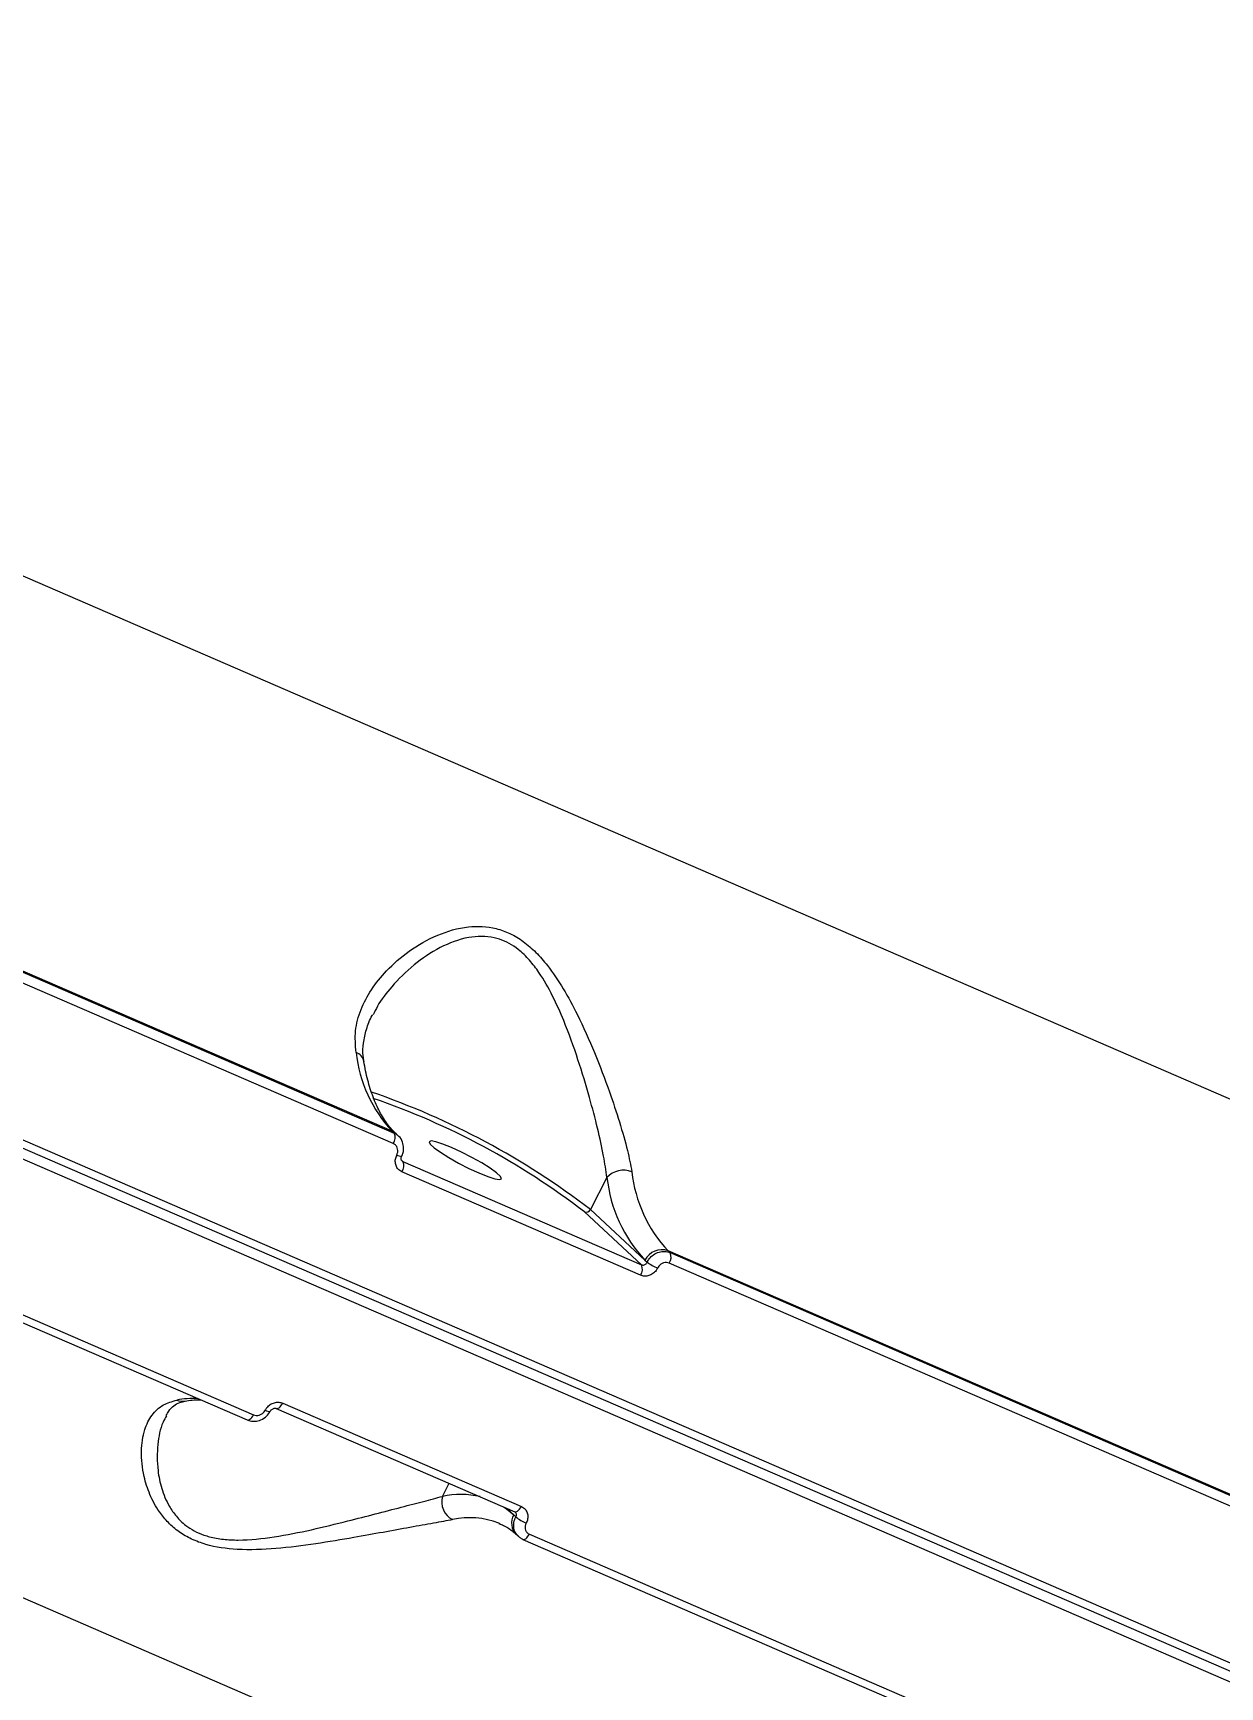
# Model space of a CAD drawing. Header units: millimetres. Extents: x -8092 to 6423, y -6886 to 5604.
# Drawn here: x 676.7 to 808.1, y -2738.1 to -2555 of the extents above; entities that cross this region are included whole.
import ezdxf

# ---------------------------------------------------------------- set-up
doc = ezdxf.new("R2010")
doc.units = ezdxf.units.MM
for name, color, linetype in [('DIKOM_ОБЪЕКТ', 7, 'Continuous'), ('DIKOM_РАЗМЕР_ЗОНА', 7, 'Continuous'), ('DIKOM_РАЗМЕР_ОБЪЕКТА', 7, 'Continuous')]:
    doc.layers.add(name, color=color, linetype=linetype)
doc.styles.add('style1', font='arial.ttf', dxfattribs={"width": 0.8})
doc.dimstyles.new('1-50', dxfattribs={"dimtxt": 300, "dimasz": 200, "dimexe": 100, "dimexo": 0, "dimgap": 100, "dimtad": 1, "dimtxsty": 'style1', "dimcen": 200, "dimclrd": 7, "dimclre": 7, "dimclrt": 7, "dimadec": 1, "dimazin": 2, "dimtfac": 1, "dimtmove": 0, "dimatfit": 2, "dimfxl": 0, "dimlwd": 25, "dimlwe": 18, "dimarcsym": 0})

# ---------------------------------------------------------------- blocks, each defined once
blk = doc.blocks.new('*D9')
at = {"layer": 'Defpoints', "color": 0, "transparency": 16777216}
for p in [(-8092.06, -86.27), (4664.84, -1471.84), (4664.84, -6785.92)]:
    blk.add_point(p, dxfattribs=at)
at = {"layer": 'DIKOM_РАЗМЕР_ЗОНА', "color": 7, "lineweight": 18, "transparency": 16777216}
for p, q in [((-8092.06, -86.27), (-8092.06, -6885.92)), ((4664.84, -1471.84), (4664.84, -6885.92))]:
    blk.add_line(p, q, dxfattribs=at)
at = {"layer": 'DIKOM_РАЗМЕР_ЗОНА', "color": 7, "lineweight": 25, "transparency": 16777216}
blk.add_line((-7892.06, -6785.92), (4464.84, -6785.92), dxfattribs=at)
at = {"layer": 'DIKOM_РАЗМЕР_ЗОНА', "color": 7, "transparency": 16777216}
for points in [[(-7892.06, -6752.58), (-7892.06, -6819.25), (-8092.06, -6785.92)], [(4464.84, -6752.58), (4464.84, -6819.25), (4664.84, -6785.92)]]:
    blk.add_solid(points, dxfattribs=at)
at = {"layer": 'DIKOM_РАЗМЕР_ЗОНА', "color": 7, "transparency": 16777216, "insert": (-2159.84, -6532.75), "char_height": 300, "attachment_point": 5, "style": 'style1'}
blk.add_mtext('12760', dxfattribs=at)
blk = doc.blocks.new('*D10')
at = {"layer": 'Defpoints', "color": 0, "transparency": 16777216}
for p in [(-65.22, 5603.5), (2870.75, -5504.88), (6323.39, -5504.88)]:
    blk.add_point(p, dxfattribs=at)
at = {"layer": 'DIKOM_РАЗМЕР_ЗОНА', "color": 7, "lineweight": 18, "transparency": 16777216}
for p, q in [((-65.22, 5603.5), (6423.39, 5603.5)), ((2870.75, -5504.88), (6423.39, -5504.88))]:
    blk.add_line(p, q, dxfattribs=at)
at = {"layer": 'DIKOM_РАЗМЕР_ЗОНА', "color": 7, "lineweight": 25, "transparency": 16777216}
blk.add_line((6323.39, 5403.5), (6323.39, -5304.88), dxfattribs=at)
at = {"layer": 'DIKOM_РАЗМЕР_ЗОНА', "color": 7, "transparency": 16777216}
for points in [[(6290.06, 5403.5), (6356.72, 5403.5), (6323.39, 5603.5)], [(6290.06, -5304.88), (6356.72, -5304.88), (6323.39, -5504.88)]]:
    blk.add_solid(points, dxfattribs=at)
at = {"layer": 'DIKOM_РАЗМЕР_ЗОНА', "color": 7, "transparency": 16777216, "insert": (6070.22, 308.83), "char_height": 300, "attachment_point": 5, "rotation": 90, "style": 'style1'}
blk.add_mtext('11100', dxfattribs=at)
blk = doc.blocks.new('*D11')
at = {"layer": 'Defpoints', "color": 0, "transparency": 16777216}
for p in [(-6092.06, -310.77), (2568.27, -2361.54), (2568.27, -4925.78)]:
    blk.add_point(p, dxfattribs=at)
at = {"layer": 'DIKOM_РАЗМЕР_ОБЪЕКТА', "color": 7, "lineweight": 18, "transparency": 16777216}
for p, q in [((-6092.06, -310.77), (-6092.06, -5025.78)), ((2568.27, -2361.54), (2568.27, -5025.78))]:
    blk.add_line(p, q, dxfattribs=at)
at = {"layer": 'DIKOM_РАЗМЕР_ОБЪЕКТА', "color": 7, "lineweight": 25, "transparency": 16777216}
blk.add_line((-5892.06, -4925.78), (2368.27, -4925.78), dxfattribs=at)
at = {"layer": 'DIKOM_РАЗМЕР_ОБЪЕКТА', "color": 7, "transparency": 16777216}
for points in [[(-5892.06, -4892.44), (-5892.06, -4959.11), (-6092.06, -4925.78)], [(2368.27, -4892.44), (2368.27, -4959.11), (2568.27, -4925.78)]]:
    blk.add_solid(points, dxfattribs=at)
at = {"layer": 'DIKOM_РАЗМЕР_ОБЪЕКТА', "color": 7, "transparency": 16777216, "insert": (-2605.9, -4672.61), "char_height": 300, "attachment_point": 5, "style": 'style1'}
blk.add_mtext('8660', dxfattribs=at)
blk = doc.blocks.new('*D12')
at = {"layer": 'Defpoints', "color": 0, "transparency": 16777216}
for p in [(529.59, 4103.5), (2292.6, -3779.74), (5226.02, -3779.74)]:
    blk.add_point(p, dxfattribs=at)
at = {"layer": 'DIKOM_РАЗМЕР_ОБЪЕКТА', "color": 7, "lineweight": 18, "transparency": 16777216}
for p, q in [((529.59, 4103.5), (5326.02, 4103.5)), ((2292.6, -3779.74), (5326.02, -3779.74))]:
    blk.add_line(p, q, dxfattribs=at)
at = {"layer": 'DIKOM_РАЗМЕР_ОБЪЕКТА', "color": 7, "lineweight": 25, "transparency": 16777216}
blk.add_line((5226.02, 3903.5), (5226.02, -3579.74), dxfattribs=at)
at = {"layer": 'DIKOM_РАЗМЕР_ОБЪЕКТА', "color": 7, "transparency": 16777216}
for points in [[(5192.69, 3903.5), (5259.35, 3903.5), (5226.02, 4103.5)], [(5192.69, -3579.74), (5259.35, -3579.74), (5226.02, -3779.74)]]:
    blk.add_solid(points, dxfattribs=at)
at = {"layer": 'DIKOM_РАЗМЕР_ОБЪЕКТА', "color": 7, "transparency": 16777216, "insert": (4972.85, 245.42), "char_height": 300, "attachment_point": 5, "rotation": 90, "style": 'style1'}
blk.add_mtext('7880', dxfattribs=at)

msp = doc.modelspace()

# ---------------------------------------------------------------- linework, layer by layer
at = {"layer": 'DIKOM_ОБЪЕКТ', "color": 7, "linetype": 'Continuous', "lineweight": 15}
for p, q in [((540.158, -2556.464), (829.015, -2681.562)), ((474.73, -2591.438), (874.178, -2764.431)), ((475.464, -2590.83), (874.912, -2763.823)), ((874.002, -2765.588), (474.554, -2592.595)), ((716.481, -2676.57), (647.981, -2646.904)), ((716.603, -2677.932), (648.103, -2648.266)), ((648.203, -2647.11), (716.703, -2676.776)), ((781.348, -2774.008), (492.491, -2648.91)), ((716.703, -2676.776), (716.481, -2676.57)), ((717.156, -2677.071), (716.934, -2676.865)), ((631.917, -2678.842), (700.417, -2708.508)), ((632.632, -2678.271), (701.132, -2707.937)), ((717.506, -2679.754), (717.663, -2679.9)), ((743.97, -2692.499), (717.56, -2681.061)), ((717.663, -2679.9), (744.073, -2691.337)), ((740.254, -2681.666), (738.415, -2685.232)), ((744.073, -2691.337), (737.776, -2685.494)), ((738.415, -2685.232), (744.459, -2690.841)), ((815.518, -2719.461), (747.018, -2689.795)), ((747.018, -2689.795), (747.239, -2690)), ((747.239, -2690), (815.74, -2719.667)), ((744.459, -2690.841), (744.694, -2691.059)), ((815.64, -2720.823), (747.139, -2691.156)), ((704.365, -2706.654), (730.774, -2718.091)), ((703.647, -2707.229), (730.057, -2718.667)), ((722.05, -2716.971), (722.797, -2715.523)), ((729.933, -2719.014), (729.124, -2718.263)), ((730.168, -2719.232), (729.933, -2719.014)), ((730.052, -2718.67), (730.109, -2718.703)), ((728.414, -2720), (728.278, -2719.943)), ((730.223, -2721.195), (730.445, -2721.401)), ((730.897, -2721.695), (730.954, -2721.732)), ((731.668, -2721.162), (800.169, -2750.828)), ((730.954, -2721.732), (799.454, -2751.398))]:
    msp.add_line(p, q, dxfattribs=at)
at = {"layer": 'DIKOM_ОБЪЕКТ', "color": 7, "linetype": 'Continuous', "lineweight": 15, "flags": 128}
for points in [[(716.934, -2676.865), (716.786, -2676.744), (716.481, -2676.57)], [(723.06, -2678.372), (722.074, -2677.976), (721.292, -2677.726), (720.774, -2677.641), (720.565, -2677.729), (720.68, -2677.983), (721.11, -2678.383), (721.82, -2678.895), (722.754, -2679.478), (723.834, -2680.085), (724.975, -2680.667), (726.082, -2681.177), (727.067, -2681.574), (727.85, -2681.825), (728.367, -2681.909), (728.577, -2681.821), (728.462, -2681.567), (728.032, -2681.167), (727.321, -2680.656), (726.388, -2680.072), (725.307, -2679.465), (724.167, -2678.882), (723.06, -2678.372)], [(703.646, -2707.229), (703.663, -2707.236), (703.75, -2707.245), (703.847, -2707.22), (703.951, -2707.162), (704.059, -2707.072), (704.167, -2706.955), (704.27, -2706.813), (704.365, -2706.654)], [(700.417, -2708.508), (700.433, -2708.514), (700.519, -2708.523), (700.616, -2708.499), (700.72, -2708.441), (700.828, -2708.352), (700.935, -2708.236), (701.037, -2708.096), (701.132, -2707.937)], [(728.802, -2718.124), (729.123, -2718.346), (729.933, -2719.014)], [(730.057, -2718.667), (730.073, -2718.673), (730.159, -2718.682), (730.257, -2718.658), (730.361, -2718.599), (730.469, -2718.51), (730.577, -2718.392), (730.68, -2718.251), (730.774, -2718.091)], [(730.954, -2721.732), (730.969, -2721.738), (731.055, -2721.748), (731.152, -2721.723), (731.256, -2721.665), (731.364, -2721.577), (731.471, -2721.46), (731.574, -2721.32), (731.668, -2721.162)]]:
    msp.add_lwpolyline(points, dxfattribs=at)
at = {"layer": 'DIKOM_ОБЪЕКТ', "color": 7, "linetype": 'Continuous', "lineweight": 15}
for centre, radius, start, end in [((727.497, -2666.234), 15.106, 186.07368, 223.17538), ((712.005, -2669.116), 1.367, 12.29254, 69.81368), ((686.579, -2752.782), 85.147, 52.49841, 71.09328), ((687.425, -2751.143), 82.735, 52.51263, 70.98384), ((715.64, -2677.266), 1.171, 325.34591, 24.77096), ((717.58, -2678.213), 1.138, 238.58895, 267.485), ((716.595, -2680.391), 1.175, 325.21332, 24.69114), ((742.072, -2683.351), 2.479, 67.7065, 137.18748), ((758.032, -2679.46), 15.104, 186.07113, 223.17858), ((756.024, -2679.989), 15.859, 186.07115, 223.17752), ((737.952, -2685.012), 0.513, 249.90105, 334.57912), ((746.313, -2691.722), 2.052, 69.89907, 154.57101), ((746.176, -2690.491), 1.171, 325.34591, 24.77096), ((743.005, -2691.828), 1.175, 325.20926, 24.69726), ((748.45, -2685.503), 6.706, 235.94441, 247.39912), ((694.618, -2716.301), 10.177, 88.27739, 101.25063), ((693.257, -2704.911), 1.541, 246.05287, 280.30493), ((702.866, -2706.796), 0.767, 234.99974, 279.15394), ((724.135, -2717.595), 2.176, 163.35269, 243.62056), ((724.059, -2726.602), 9.838, 77.33519, 101.77934), ((725.067, -2728.156), 8.819, 68.64498, 102.43384), ((731.52, -2719.912), 1.824, 150.48508, 224.6722), ((732.857, -2716.135), 4.102, 229.02625, 247.85744)]:
    msp.add_arc(centre, radius, start, end, dxfattribs=at)
for points, knots in [([(712.477, -2667.833), (712.414, -2667.04), (712.286, -2665.426), (712.943, -2663.091), (714.117, -2660.856), (715.886, -2658.652), (718.311, -2656.54), (721.369, -2654.777), (724.678, -2653.791), (727.493, -2653.901), (729.545, -2654.638), (731.031, -2655.534), (732.42, -2656.747), (733.928, -2658.48), (735.467, -2660.788), (737.211, -2664.038), (738.93, -2667.908), (740.465, -2671.946), (741.673, -2675.594), (742.538, -2678.614), (742.864, -2680.292), (743.013, -2681.057)], [0, 0, 0, 0, 0.0545831, 0.1110322, 0.1659477, 0.222013, 0.2890722, 0.3579609, 0.4226733, 0.4774037, 0.5047502, 0.5330993, 0.5623533, 0.5923817, 0.6398897, 0.6885852, 0.7592844, 0.8320587, 0.8901576, 0.9498667, 1, 1, 1, 1]), ([(740.254, -2681.666), (740.142, -2680.899), (739.899, -2679.236), (739.229, -2676.234), (738.294, -2672.649), (737.075, -2668.618), (735.713, -2664.812), (734.27, -2661.56), (733.001, -2659.306), (731.694, -2657.592), (730.282, -2656.219), (728.895, -2655.451), (727.502, -2655.07), (726.35, -2654.95), (724.281, -2655.156), (721.657, -2656.171), (718.784, -2658.113), (716.515, -2660.373), (715.035, -2662.271), (714.52, -2663.364), (714.366, -2663.69)], [0, 0, 0, 0, 0.0593785, 0.1286916, 0.1998925, 0.2841087, 0.3705401, 0.4258954, 0.4823761, 0.5152275, 0.548961, 0.5972497, 0.6101126, 0.6402413, 0.671374, 0.7457527, 0.8249934, 0.9064129, 0.9720986, 1, 1, 1, 1]), ([(713.375, -2668.832), (713.334, -2668.629), (713.199, -2667.954), (713.264, -2666.774), (713.6, -2665.28), (713.974, -2664.228), (714.298, -2663.701), (714.31, -2663.683)], [0, 0, 0, 0, 0.1175118, 0.3916501, 0.6860544, 0.9889136, 1, 1, 1, 1]), ([(716.934, -2676.865), (716.768, -2676.702), (716.265, -2676.208), (715.498, -2675.175), (714.692, -2673.667), (714.03, -2671.905), (713.596, -2670.26), (713.404, -2669.181), (713.342, -2668.83)], [0, 0, 0, 0, 0.1024843, 0.3106811, 0.5124712, 0.7099301, 0.9057075, 1, 1, 1, 1]), ([(716.703, -2676.776), (716.826, -2676.831), (716.992, -2676.905), (717.105, -2677.043), (717.135, -2677.079)], [0, 0, 0, 0, 0.7394983, 1, 1, 1, 1]), ([(717.516, -2679.343), (717.546, -2679.291), (717.706, -2679.018), (717.785, -2678.447), (717.646, -2677.735), (717.398, -2677.246), (717.163, -2677.093), (717.136, -2677.075)], [0, 0, 0, 0, 0.0710472, 0.3783337, 0.6580022, 0.9598729, 1, 1, 1, 1]), ([(716.987, -2679.184), (717.027, -2679.08), (717.108, -2678.871), (717.098, -2678.541), (716.989, -2678.247), (716.809, -2678.04), (716.662, -2677.962), (716.603, -2677.932)], [0, 0, 0, 0, 0.21522368, 0.43021575, 0.64493628, 0.85947847, 1, 1, 1, 1]), ([(717.56, -2681.061), (717.473, -2681.015), (717.251, -2680.9), (716.982, -2680.588), (716.818, -2680.149), (716.804, -2679.655), (716.926, -2679.341), (716.987, -2679.184)], [0, 0, 0, 0, 0.1405974, 0.3551519, 0.5698605, 0.7848819, 1, 1, 1, 1]), ([(717.554, -2679.818), (717.543, -2679.811), (717.506, -2679.789), (717.472, -2679.706), (717.464, -2679.56), (717.487, -2679.439), (717.523, -2679.372), (717.534, -2679.351)], [0, 0, 0, 0, 0.1446468, 0.4915212, 0.717719, 0.9150097, 1, 1, 1, 1]), ([(717.551, -2679.82), (717.56, -2679.83), (717.59, -2679.866), (717.632, -2679.886), (717.663, -2679.9)], [0, 0, 0, 0, 0.2844347, 1, 1, 1, 1]), ([(744.694, -2691.059), (744.768, -2690.931), (744.955, -2690.61), (745.405, -2690.197), (746.005, -2689.909), (746.653, -2689.818), (747.044, -2689.94), (747.239, -2690)], [0, 0, 0, 0, 0.1417078, 0.3563852, 0.5709514, 0.7854695, 1, 1, 1, 1]), ([(745.872, -2691.694), (745.817, -2691.79), (745.679, -2692.033), (745.343, -2692.346), (744.895, -2692.565), (744.41, -2692.635), (744.117, -2692.544), (743.97, -2692.499)], [0, 0, 0, 0, 0.1418788, 0.3567296, 0.5713276, 0.7857297, 1, 1, 1, 1]), ([(744.073, -2691.337), (744.121, -2691.352), (744.219, -2691.382), (744.379, -2691.357), (744.525, -2691.282), (744.633, -2691.175), (744.677, -2691.092), (744.694, -2691.059)], [0, 0, 0, 0, 0.2140052, 0.4281819, 0.6428339, 0.8579933, 1, 1, 1, 1]), ([(747.139, -2691.156), (747.042, -2691.126), (746.846, -2691.066), (746.523, -2691.113), (746.225, -2691.259), (746.001, -2691.468), (745.909, -2691.629), (745.872, -2691.694)], [0, 0, 0, 0, 0.21423137, 0.42860102, 0.64322855, 0.85813391, 1, 1, 1, 1]), ([(723.168, -2719.544), (722.496, -2719.67), (721.151, -2719.921), (718.486, -2720.4), (715.507, -2720.947), (712.017, -2721.572), (708.049, -2722.249), (703.694, -2722.799), (699.529, -2722.971), (696.336, -2722.523), (694.241, -2721.732), (692.83, -2720.912), (691.655, -2719.891), (690.516, -2718.499), (689.587, -2716.761), (688.868, -2714.442), (688.61, -2711.942), (688.965, -2709.636), (689.823, -2707.924), (690.997, -2706.794), (692.117, -2706.469), (692.632, -2706.319)], [0, 0, 0, 0, 0.0554758, 0.1110245, 0.1664977, 0.2220058, 0.2900232, 0.3579635, 0.4226759, 0.4774067, 0.5052474, 0.5330931, 0.5627091, 0.5923743, 0.6404291, 0.6885804, 0.7603258, 0.8320614, 0.8909994, 0.9498669, 1, 1, 1, 1]), ([(691.468, -2708.031), (691.554, -2707.858), (691.787, -2707.39), (692.277, -2706.943), (692.833, -2706.594), (693.352, -2706.481), (693.558, -2706.436)], [0, 0, 0, 0, 0.1889965, 0.5106982, 0.8061128, 1, 1, 1, 1]), ([(693.542, -2706.426), (693.807, -2706.379), (694.42, -2706.271), (694.968, -2706.278), (695.28, -2706.283)], [0, 0, 0, 0, 0.4317363, 1, 1, 1, 1]), ([(702.426, -2707.424), (702.483, -2707.331), (702.629, -2707.094), (702.975, -2706.791), (703.432, -2706.581), (703.924, -2706.516), (704.218, -2706.608), (704.365, -2706.654)], [0, 0, 0, 0, 0.1418589, 0.3567674, 0.5713183, 0.7857185, 1, 1, 1, 1]), ([(691.503, -2708.05), (691.364, -2708.285), (690.84, -2709.177), (690.451, -2711.225), (690.428, -2713.745), (690.901, -2716.098), (691.601, -2717.823), (692.548, -2719.204), (693.732, -2720.365), (695.071, -2721.088), (696.529, -2721.529), (697.794, -2721.754), (700.2, -2721.861), (703.529, -2721.5), (707.599, -2720.673), (711.337, -2719.758), (714.661, -2718.901), (717.491, -2718.163), (720.064, -2717.497), (721.382, -2717.148), (722.05, -2716.971)], [0, 0, 0, 0, 0.03013048, 0.11425077, 0.20058774, 0.25587897, 0.31229772, 0.34511276, 0.37880926, 0.42704339, 0.43989248, 0.46998711, 0.50108389, 0.5753807, 0.65453268, 0.73585916, 0.80147303, 0.86822821, 0.93319568, 1, 1, 1, 1]), ([(700.426, -2708.49), (700.48, -2708.519), (700.733, -2708.655), (701.277, -2708.691), (701.972, -2708.535), (702.599, -2708.144), (702.853, -2707.739), (702.975, -2707.546)], [0, 0, 0, 0, 0.0627986, 0.2918848, 0.5280601, 0.7742624, 1, 1, 1, 1]), ([(701.132, -2707.937), (701.23, -2707.968), (701.426, -2708.029), (701.754, -2707.986), (702.059, -2707.846), (702.29, -2707.645), (702.387, -2707.487), (702.426, -2707.424)], [0, 0, 0, 0, 0.2142583, 0.4286204, 0.6432569, 0.8581287, 1, 1, 1, 1]), ([(702.992, -2707.554), (703.006, -2707.527), (703.043, -2707.455), (703.148, -2707.349), (703.286, -2707.258), (703.427, -2707.21), (703.551, -2707.202), (703.621, -2707.216), (703.643, -2707.228), (703.646, -2707.23)], [0, 0, 0, 0, 0.0995139, 0.2664481, 0.4282702, 0.5937357, 0.7683527, 0.9627645, 1, 1, 1, 1]), ([(730.462, -2721.387), (730.354, -2721.282), (730.102, -2721.036), (729.924, -2720.489), (729.911, -2719.847), (730.082, -2719.437), (730.168, -2719.232)], [0, 0, 0, 0, 0.2010651, 0.4673663, 0.7336443, 1, 1, 1, 1]), ([(730.168, -2719.232), (730.191, -2719.182), (730.237, -2719.083), (730.238, -2718.927), (730.197, -2718.792), (730.134, -2718.731), (730.107, -2718.704)], [0, 0, 0, 0, 0.2657635, 0.5314058, 0.7964141, 1, 1, 1, 1]), ([(730.774, -2718.091), (730.862, -2718.137), (731.083, -2718.252), (731.347, -2718.56), (731.503, -2718.991), (731.507, -2719.476), (731.377, -2719.781), (731.311, -2719.934)], [0, 0, 0, 0, 0.1406136, 0.3551238, 0.569854, 0.784888, 1, 1, 1, 1]), ([(728.292, -2719.987), (728.466, -2720.049), (729.037, -2720.253), (729.659, -2720.695), (730.11, -2721.095), (730.223, -2721.195)], [0, 0, 0, 0, 0.2480372, 0.8124348, 1, 1, 1, 1]), ([(730.897, -2721.695), (730.775, -2721.64), (730.606, -2721.565), (730.493, -2721.425), (730.462, -2721.387)], [0, 0, 0, 0, 0.72805047, 1, 1, 1, 1]), ([(731.311, -2719.934), (731.268, -2720.036), (731.181, -2720.24), (731.183, -2720.562), (731.286, -2720.85), (731.462, -2721.054), (731.61, -2721.131), (731.668, -2721.162)], [0, 0, 0, 0, 0.215167, 0.4302215, 0.6450084, 0.859522, 1, 1, 1, 1])]:
    msp.add_open_spline(points, degree=3, knots=knots, dxfattribs=at)

# ---------------------------------------------------------------- dimensions: what is measured, and where the dimension line sits
at = {"layer": 'DIKOM_РАЗМЕР_ЗОНА'}
dim = msp.add_linear_dim(base=(6323.39, -5504.88), p1=(-65.219, 5603.501), p2=(2870.746, -5504.88), angle=90, text='11100', dimstyle='1-50', dxfattribs=at)
dim.commit()
dim.dimension.update_dxf_attribs({"geometry": '*D10', "text_midpoint": (6323.39, 308.825), "dimtype": 160})
dim = msp.add_linear_dim(base=(4664.839, -6785.918), p1=(-8092.064, -86.271), p2=(4664.839, -1471.84), text='12760', dimstyle='1-50', dxfattribs=at)
dim.commit()
dim.dimension.update_dxf_attribs({"geometry": '*D9', "text_midpoint": (-2159.843, -6785.918), "dimtype": 160})
at = {"layer": 'DIKOM_РАЗМЕР_ОБЪЕКТА'}
dim = msp.add_linear_dim(base=(5226.021, -3779.744), p1=(529.595, 4103.501), p2=(2292.598, -3779.744), angle=90, text='7880', dimstyle='1-50', dxfattribs=at)
dim.commit()
dim.dimension.update_dxf_attribs({"geometry": '*D12', "text_midpoint": (5226.021, 245.421), "dimtype": 160})
dim = msp.add_linear_dim(base=(2568.274, -4925.777), p1=(-6092.064, -310.768), p2=(2568.274, -2361.54), text='8660', dimstyle='1-50', dxfattribs=at)
dim.commit()
dim.dimension.update_dxf_attribs({"geometry": '*D11', "text_midpoint": (-2605.904, -4925.777), "dimtype": 160})

doc.saveas('drawing.dxf')
